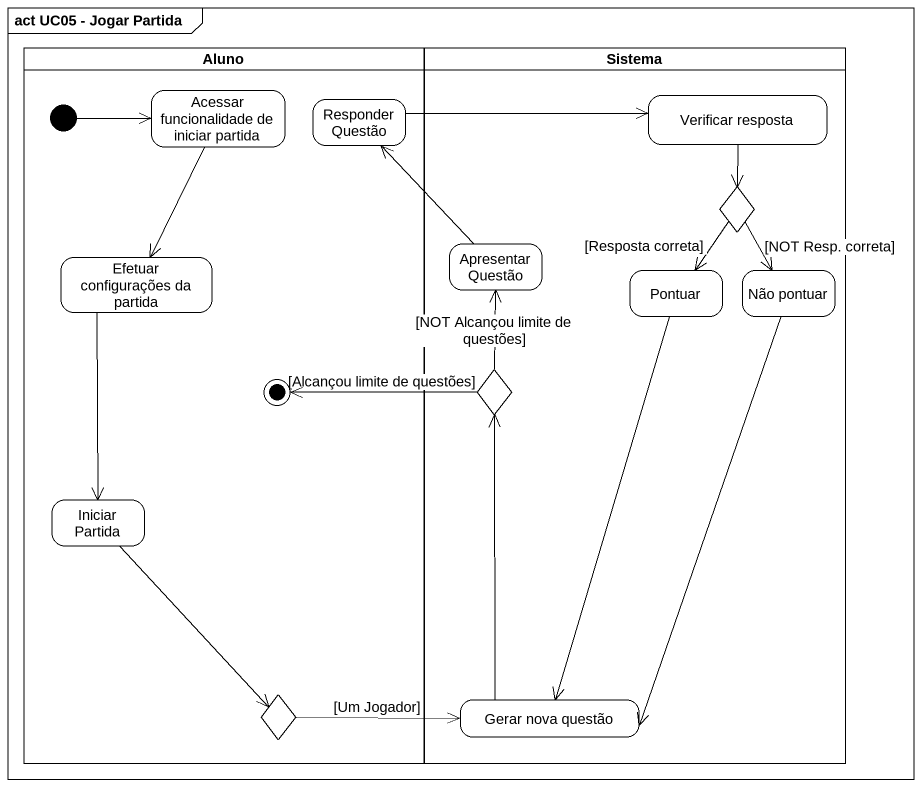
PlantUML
@startuml
mainframe act UC05 - Jogar Partida
hide empty description
state Aluno <<partition>> {
  state "Acessar funcionalidade de iniciar partida" as Acessar_funcionalidade_de
  state "Responder Questão" as Responder_Questão
  state "Efetuar configurações da partida" as Efetuar_configurações_da
  state final1 <<end>>
  state "Iniciar Partida" as Iniciar_Partida
  state choice3 <<choice>>
  [*] -right-> Acessar_funcionalidade_de
}
state Sistema <<partition>> {
  state "Verificar resposta" as Verificar_resposta
  state choice1 <<choice>>
  state "Apresentar Questão" as Apresentar_Questão
  state Pontuar
  state "Não pontuar" as Não_pontuar
  state choice2 <<choice>>
  state "Gerar nova questão" as Gerar_nova_questão
}
Acessar_funcionalidade_de --> Efetuar_configurações_da
Responder_Questão -right-> Verificar_resposta
Verificar_resposta --> choice1
choice1 --> Pontuar : [Resposta correta]
choice1 --> Não_pontuar : [NOT Resp. correta]
Efetuar_configurações_da --> Iniciar_Partida
Apresentar_Questão -up-> Responder_Questão
Pontuar --> Gerar_nova_questão
Não_pontuar --> Gerar_nova_questão
choice2 -up-> Apresentar_Questão : [NOT Alcançou limite de questões]
choice2 -left-> final1 : [Alcançou limite de questões]
Iniciar_Partida --> choice3
choice3 -right-> Gerar_nova_questão : [Um Jogador]
Gerar_nova_questão -up-> choice2
@enduml
